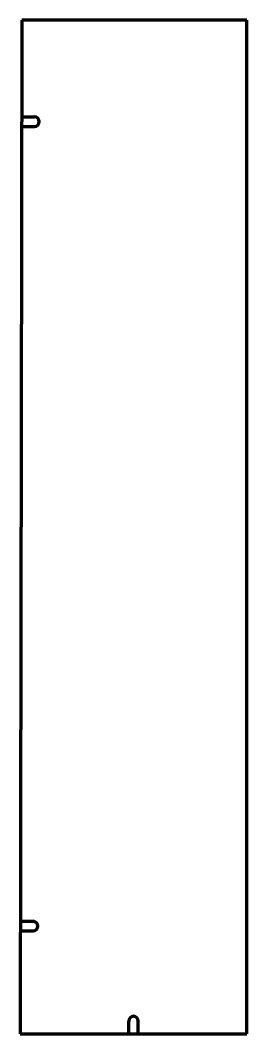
# Model space of a CAD drawing. Header units: inches. Extents: x 0 to 17.9, y 0 to 80.
import ezdxf

# ---------------------------------------------------------------- set-up
doc = ezdxf.new("R2010")
doc.units = ezdxf.units.IN
doc.header["$MEASUREMENT"] = 0
doc.layers.add('1', color=7, linetype='Continuous')

msp = doc.modelspace()

# ---------------------------------------------------------------- linework, layer by layer
at = {"color": 7, "lineweight": 90}
for p, q in [((0.125, 80), (0, 0)), ((17.875, 80), (0.125, 80)), ((17.875, 0), (17.875, 80)), ((0, 0), (17.875, 0))]:
    msp.add_line(p, q, dxfattribs=at)
at = {"layer": '1', "color": 7, "lineweight": 90}
for p, q in [((0.113, 72.375), (1.113, 72.373)), ((0.112, 71.625), (1.112, 71.623)), ((0.014, 8.875), (1.014, 8.873)), ((0.013, 8.125), (1.013, 8.123)), ((8.562, 0), (8.562, 1)), ((9.312, 0), (9.312, 1))]:
    msp.add_line(p, q, dxfattribs=at)
for centre, start, end in [((1.112, 71.998), 269.91048, 449.91048), ((1.013, 8.498), 269.91048, 449.91048), ((8.938, 1), 0, 180)]:
    msp.add_arc(centre, 0.375, start, end, dxfattribs=at)

doc.saveas('drawing.dxf')
